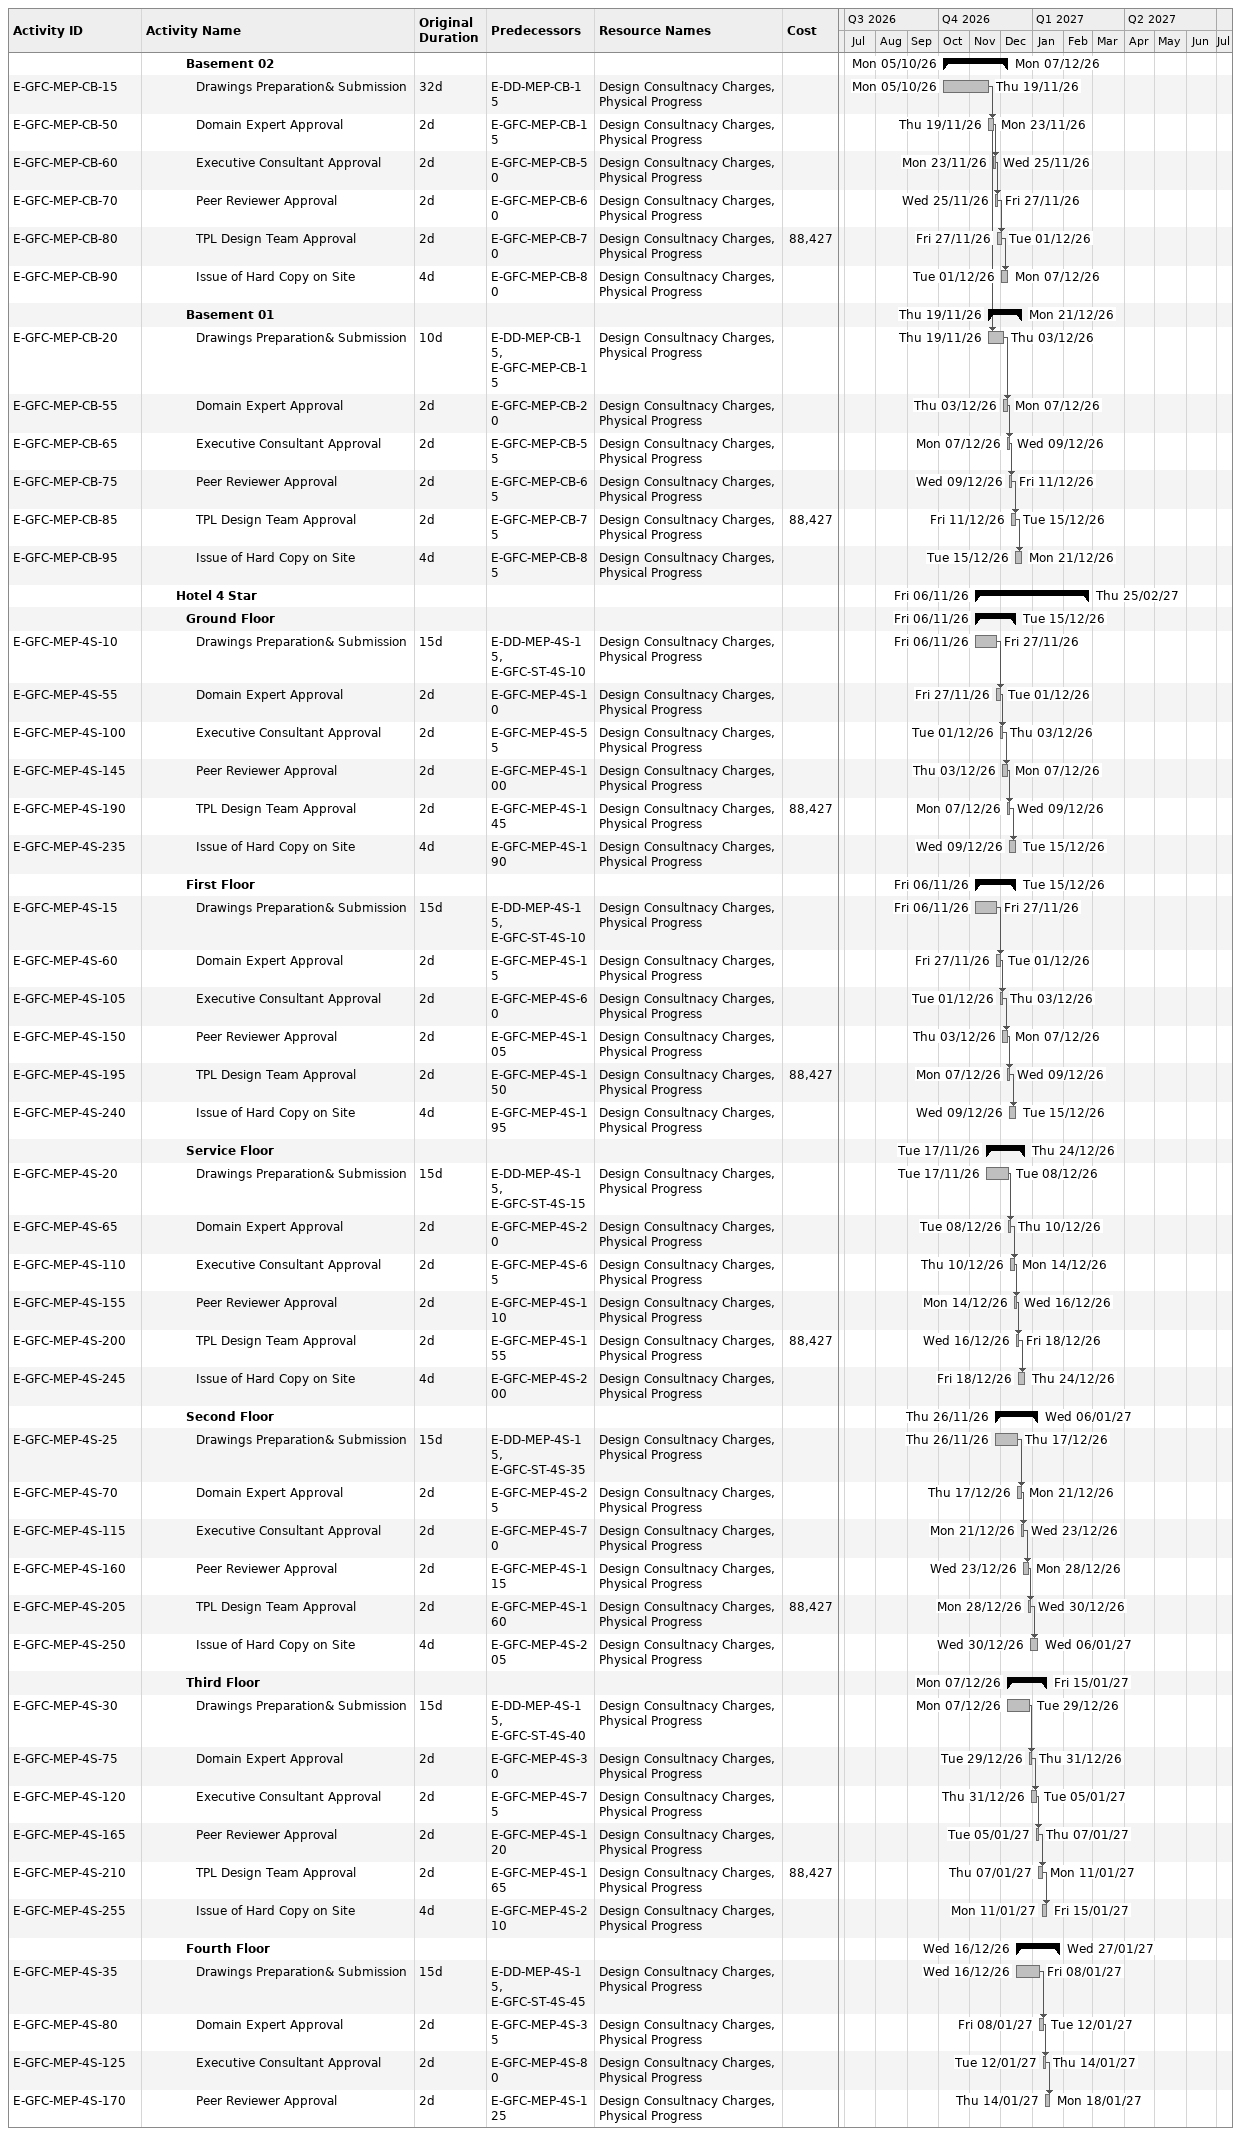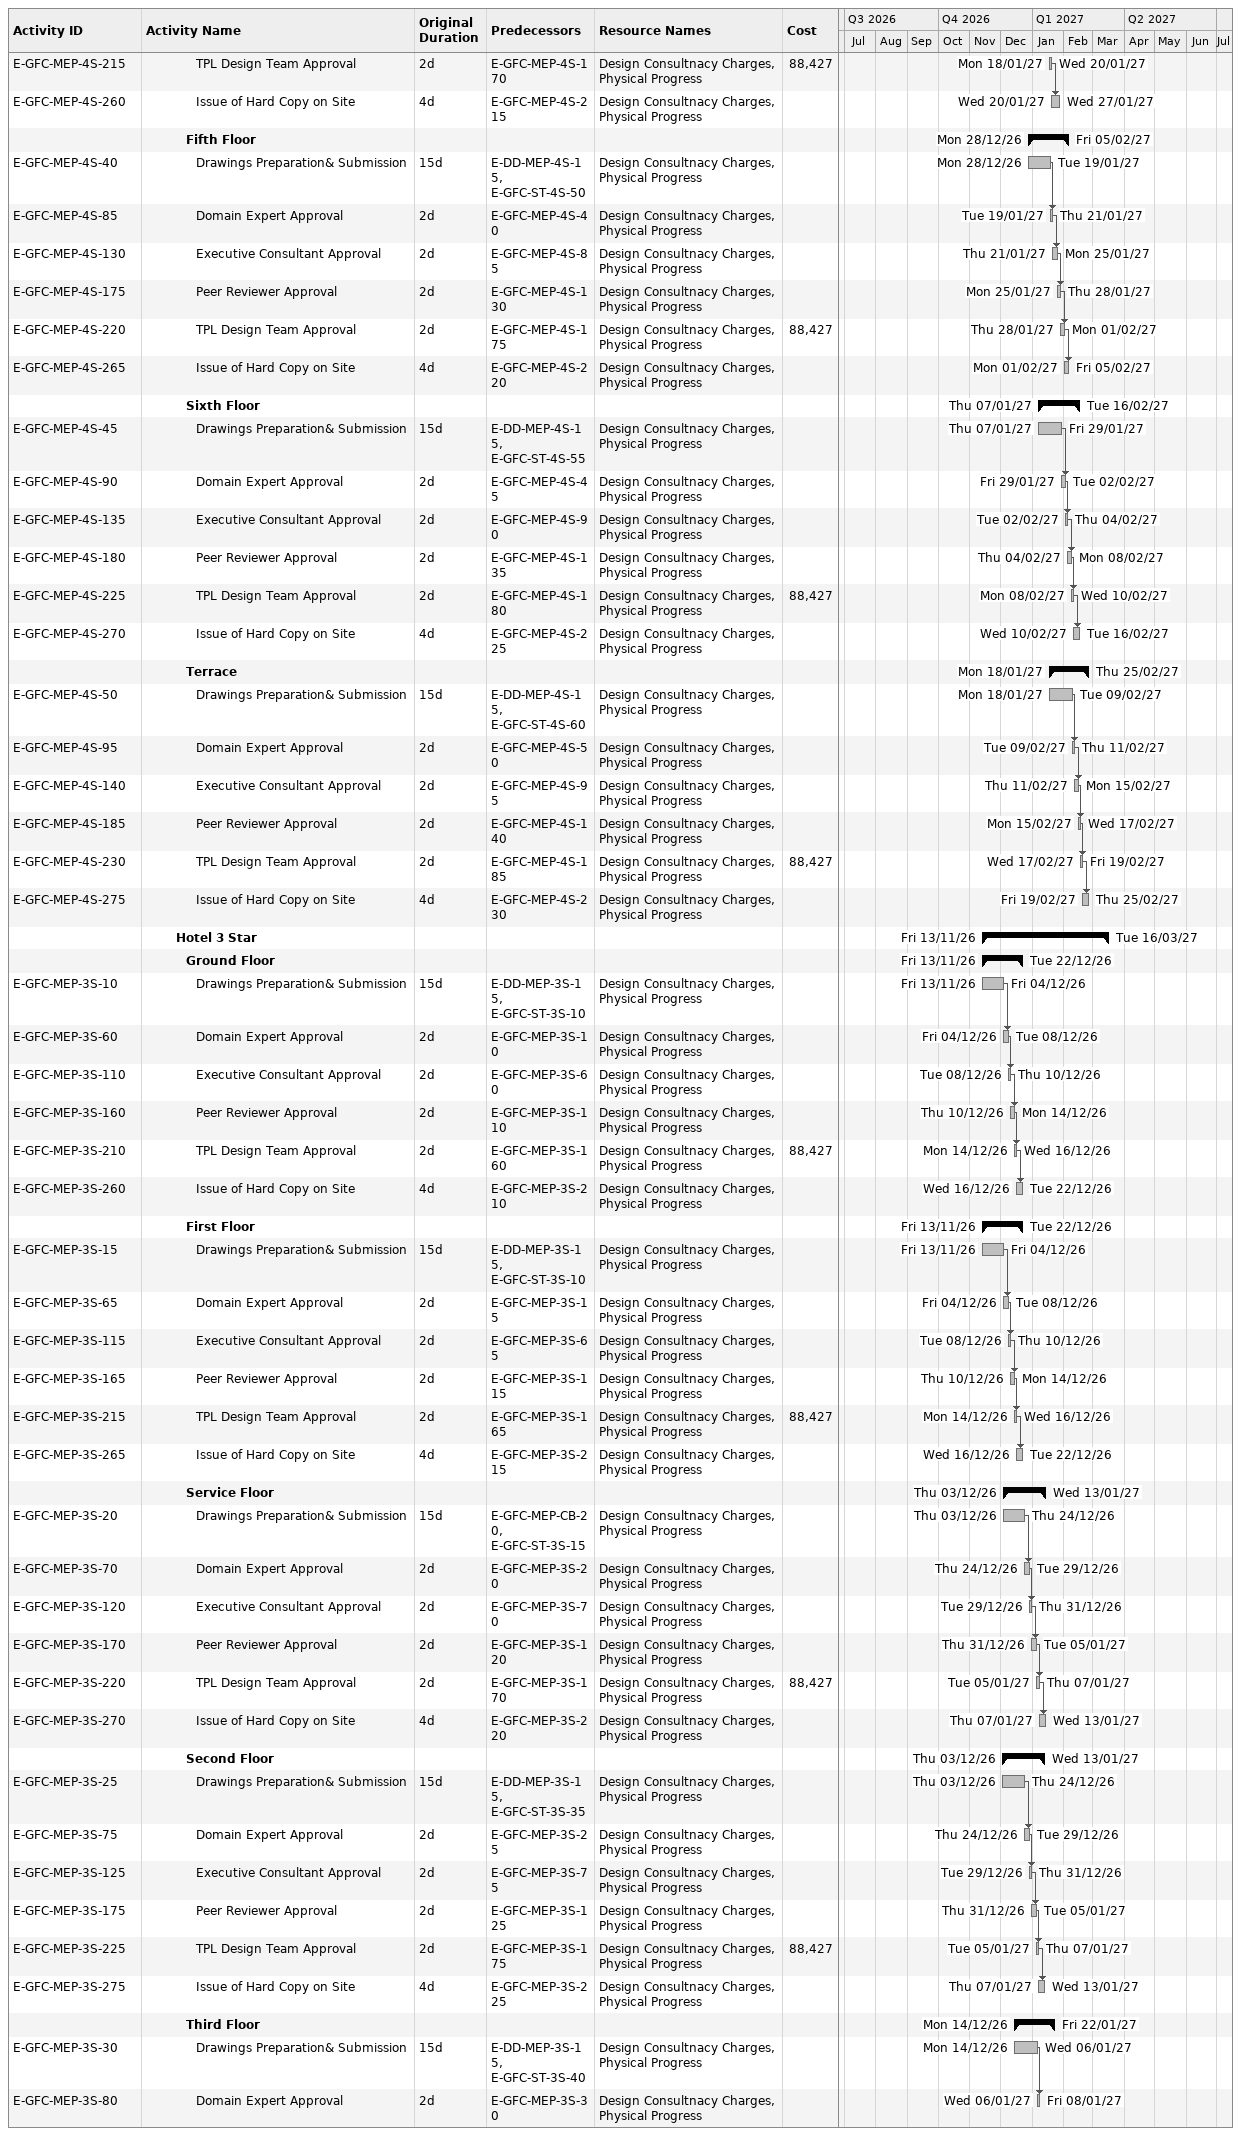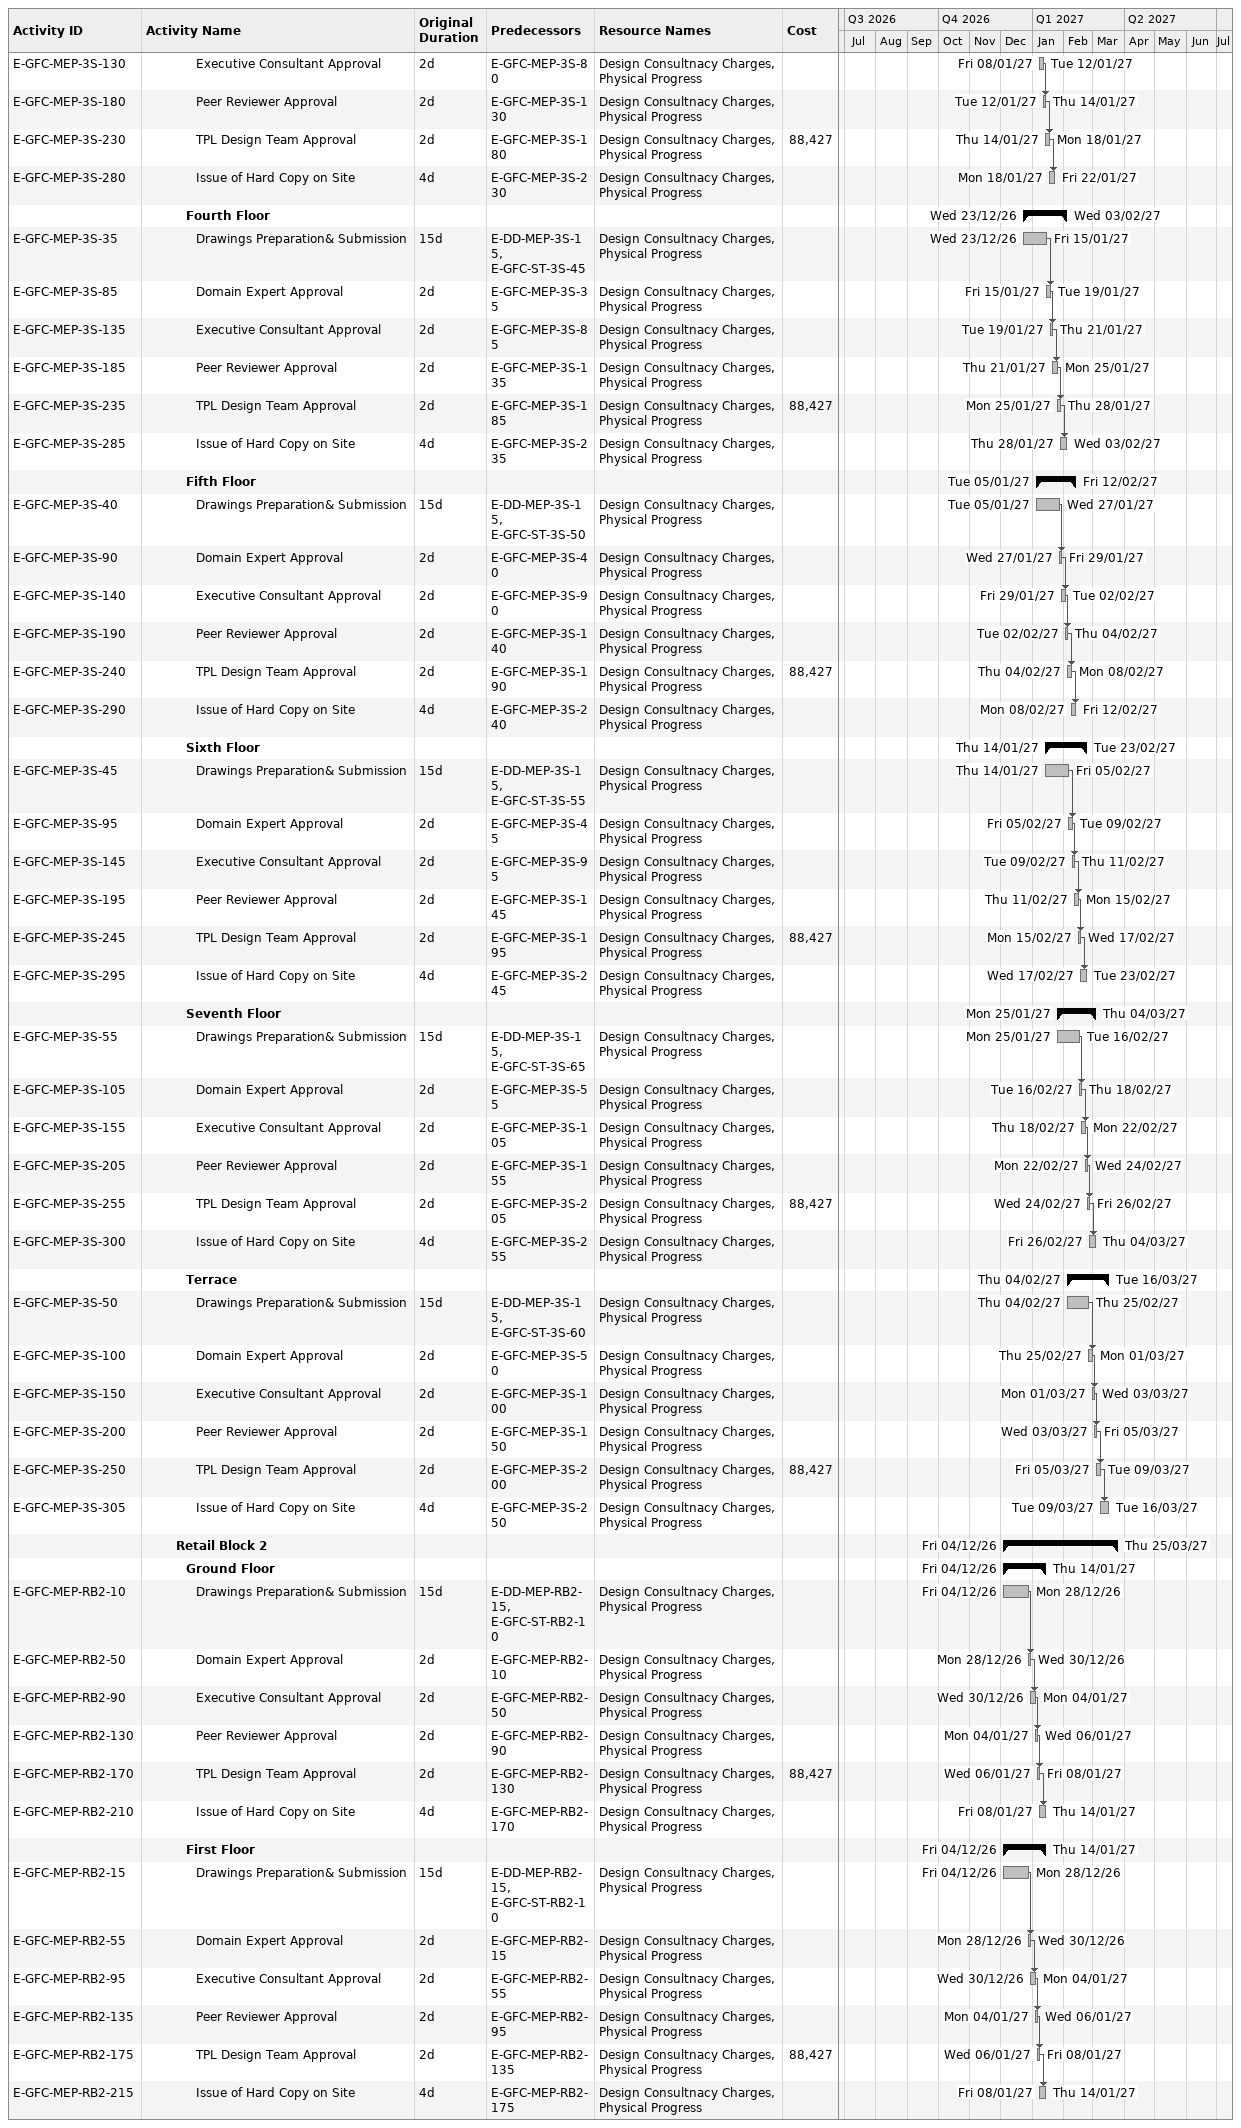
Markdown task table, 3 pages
| ID | Level | Task | Original duration | Start | Finish | Predecessors | Resources | Cost |
|---|---|---|---|---|---|---|---|---|
|  | 5 | **Basement 02** |  | 2026-10-05 | 2026-12-07 |  |  |  |
| E-GFC-MEP-CB-15 | 6 | Drawings Preparation& Submission | 32d | 2026-10-05 | 2026-11-19 | E-DD-MEP-CB-15 | Design Consultnacy Charges, Physical Progress |  |
| E-GFC-MEP-CB-50 | 6 | Domain Expert Approval | 2d | 2026-11-19 | 2026-11-23 | E-GFC-MEP-CB-15 | Design Consultnacy Charges, Physical Progress |  |
| E-GFC-MEP-CB-60 | 6 | Executive Consultant Approval | 2d | 2026-11-23 | 2026-11-25 | E-GFC-MEP-CB-50 | Design Consultnacy Charges, Physical Progress |  |
| E-GFC-MEP-CB-70 | 6 | Peer Reviewer Approval | 2d | 2026-11-25 | 2026-11-27 | E-GFC-MEP-CB-60 | Design Consultnacy Charges, Physical Progress |  |
| E-GFC-MEP-CB-80 | 6 | TPL Design Team Approval | 2d | 2026-11-27 | 2026-12-01 | E-GFC-MEP-CB-70 | Design Consultnacy Charges, Physical Progress | 88427 |
| E-GFC-MEP-CB-90 | 6 | Issue of Hard Copy on Site | 4d | 2026-12-01 | 2026-12-07 | E-GFC-MEP-CB-80 | Design Consultnacy Charges, Physical Progress |  |
|  | 5 | **Basement 01** |  | 2026-11-19 | 2026-12-21 |  |  |  |
| E-GFC-MEP-CB-20 | 6 | Drawings Preparation& Submission | 10d | 2026-11-19 | 2026-12-03 | E-DD-MEP-CB-15, E-GFC-MEP-CB-15 | Design Consultnacy Charges, Physical Progress |  |
| E-GFC-MEP-CB-55 | 6 | Domain Expert Approval | 2d | 2026-12-03 | 2026-12-07 | E-GFC-MEP-CB-20 | Design Consultnacy Charges, Physical Progress |  |
| E-GFC-MEP-CB-65 | 6 | Executive Consultant Approval | 2d | 2026-12-07 | 2026-12-09 | E-GFC-MEP-CB-55 | Design Consultnacy Charges, Physical Progress |  |
| E-GFC-MEP-CB-75 | 6 | Peer Reviewer Approval | 2d | 2026-12-09 | 2026-12-11 | E-GFC-MEP-CB-65 | Design Consultnacy Charges, Physical Progress |  |
| E-GFC-MEP-CB-85 | 6 | TPL Design Team Approval | 2d | 2026-12-11 | 2026-12-15 | E-GFC-MEP-CB-75 | Design Consultnacy Charges, Physical Progress | 88427 |
| E-GFC-MEP-CB-95 | 6 | Issue of Hard Copy on Site | 4d | 2026-12-15 | 2026-12-21 | E-GFC-MEP-CB-85 | Design Consultnacy Charges, Physical Progress |  |
|  | 4 | **Hotel 4 Star** |  | 2026-11-06 | 2027-02-25 |  |  |  |
|  | 5 | **Ground Floor** |  | 2026-11-06 | 2026-12-15 |  |  |  |
| E-GFC-MEP-4S-10 | 6 | Drawings Preparation& Submission | 15d | 2026-11-06 | 2026-11-27 | E-DD-MEP-4S-15, E-GFC-ST-4S-10 | Design Consultnacy Charges, Physical Progress |  |
| E-GFC-MEP-4S-55 | 6 | Domain Expert Approval | 2d | 2026-11-27 | 2026-12-01 | E-GFC-MEP-4S-10 | Design Consultnacy Charges, Physical Progress |  |
| E-GFC-MEP-4S-100 | 6 | Executive Consultant Approval | 2d | 2026-12-01 | 2026-12-03 | E-GFC-MEP-4S-55 | Design Consultnacy Charges, Physical Progress |  |
| E-GFC-MEP-4S-145 | 6 | Peer Reviewer Approval | 2d | 2026-12-03 | 2026-12-07 | E-GFC-MEP-4S-100 | Design Consultnacy Charges, Physical Progress |  |
| E-GFC-MEP-4S-190 | 6 | TPL Design Team Approval | 2d | 2026-12-07 | 2026-12-09 | E-GFC-MEP-4S-145 | Design Consultnacy Charges, Physical Progress | 88427 |
| E-GFC-MEP-4S-235 | 6 | Issue of Hard Copy on Site | 4d | 2026-12-09 | 2026-12-15 | E-GFC-MEP-4S-190 | Design Consultnacy Charges, Physical Progress |  |
|  | 5 | **First Floor** |  | 2026-11-06 | 2026-12-15 |  |  |  |
| E-GFC-MEP-4S-15 | 6 | Drawings Preparation& Submission | 15d | 2026-11-06 | 2026-11-27 | E-DD-MEP-4S-15, E-GFC-ST-4S-10 | Design Consultnacy Charges, Physical Progress |  |
| E-GFC-MEP-4S-60 | 6 | Domain Expert Approval | 2d | 2026-11-27 | 2026-12-01 | E-GFC-MEP-4S-15 | Design Consultnacy Charges, Physical Progress |  |
| E-GFC-MEP-4S-105 | 6 | Executive Consultant Approval | 2d | 2026-12-01 | 2026-12-03 | E-GFC-MEP-4S-60 | Design Consultnacy Charges, Physical Progress |  |
| E-GFC-MEP-4S-150 | 6 | Peer Reviewer Approval | 2d | 2026-12-03 | 2026-12-07 | E-GFC-MEP-4S-105 | Design Consultnacy Charges, Physical Progress |  |
| E-GFC-MEP-4S-195 | 6 | TPL Design Team Approval | 2d | 2026-12-07 | 2026-12-09 | E-GFC-MEP-4S-150 | Design Consultnacy Charges, Physical Progress | 88427 |
| E-GFC-MEP-4S-240 | 6 | Issue of Hard Copy on Site | 4d | 2026-12-09 | 2026-12-15 | E-GFC-MEP-4S-195 | Design Consultnacy Charges, Physical Progress |  |
|  | 5 | **Service Floor** |  | 2026-11-17 | 2026-12-24 |  |  |  |
| E-GFC-MEP-4S-20 | 6 | Drawings Preparation& Submission | 15d | 2026-11-17 | 2026-12-08 | E-DD-MEP-4S-15, E-GFC-ST-4S-15 | Design Consultnacy Charges, Physical Progress |  |
| E-GFC-MEP-4S-65 | 6 | Domain Expert Approval | 2d | 2026-12-08 | 2026-12-10 | E-GFC-MEP-4S-20 | Design Consultnacy Charges, Physical Progress |  |
| E-GFC-MEP-4S-110 | 6 | Executive Consultant Approval | 2d | 2026-12-10 | 2026-12-14 | E-GFC-MEP-4S-65 | Design Consultnacy Charges, Physical Progress |  |
| E-GFC-MEP-4S-155 | 6 | Peer Reviewer Approval | 2d | 2026-12-14 | 2026-12-16 | E-GFC-MEP-4S-110 | Design Consultnacy Charges, Physical Progress |  |
| E-GFC-MEP-4S-200 | 6 | TPL Design Team Approval | 2d | 2026-12-16 | 2026-12-18 | E-GFC-MEP-4S-155 | Design Consultnacy Charges, Physical Progress | 88427 |
| E-GFC-MEP-4S-245 | 6 | Issue of Hard Copy on Site | 4d | 2026-12-18 | 2026-12-24 | E-GFC-MEP-4S-200 | Design Consultnacy Charges, Physical Progress |  |
|  | 5 | **Second Floor** |  | 2026-11-26 | 2027-01-06 |  |  |  |
| E-GFC-MEP-4S-25 | 6 | Drawings Preparation& Submission | 15d | 2026-11-26 | 2026-12-17 | E-DD-MEP-4S-15, E-GFC-ST-4S-35 | Design Consultnacy Charges, Physical Progress |  |
| E-GFC-MEP-4S-70 | 6 | Domain Expert Approval | 2d | 2026-12-17 | 2026-12-21 | E-GFC-MEP-4S-25 | Design Consultnacy Charges, Physical Progress |  |
| E-GFC-MEP-4S-115 | 6 | Executive Consultant Approval | 2d | 2026-12-21 | 2026-12-23 | E-GFC-MEP-4S-70 | Design Consultnacy Charges, Physical Progress |  |
| E-GFC-MEP-4S-160 | 6 | Peer Reviewer Approval | 2d | 2026-12-23 | 2026-12-28 | E-GFC-MEP-4S-115 | Design Consultnacy Charges, Physical Progress |  |
| E-GFC-MEP-4S-205 | 6 | TPL Design Team Approval | 2d | 2026-12-28 | 2026-12-30 | E-GFC-MEP-4S-160 | Design Consultnacy Charges, Physical Progress | 88427 |
| E-GFC-MEP-4S-250 | 6 | Issue of Hard Copy on Site | 4d | 2026-12-30 | 2027-01-06 | E-GFC-MEP-4S-205 | Design Consultnacy Charges, Physical Progress |  |
|  | 5 | **Third Floor** |  | 2026-12-07 | 2027-01-15 |  |  |  |
| E-GFC-MEP-4S-30 | 6 | Drawings Preparation& Submission | 15d | 2026-12-07 | 2026-12-29 | E-DD-MEP-4S-15, E-GFC-ST-4S-40 | Design Consultnacy Charges, Physical Progress |  |
| E-GFC-MEP-4S-75 | 6 | Domain Expert Approval | 2d | 2026-12-29 | 2026-12-31 | E-GFC-MEP-4S-30 | Design Consultnacy Charges, Physical Progress |  |
| E-GFC-MEP-4S-120 | 6 | Executive Consultant Approval | 2d | 2026-12-31 | 2027-01-05 | E-GFC-MEP-4S-75 | Design Consultnacy Charges, Physical Progress |  |
| E-GFC-MEP-4S-165 | 6 | Peer Reviewer Approval | 2d | 2027-01-05 | 2027-01-07 | E-GFC-MEP-4S-120 | Design Consultnacy Charges, Physical Progress |  |
| E-GFC-MEP-4S-210 | 6 | TPL Design Team Approval | 2d | 2027-01-07 | 2027-01-11 | E-GFC-MEP-4S-165 | Design Consultnacy Charges, Physical Progress | 88427 |
| E-GFC-MEP-4S-255 | 6 | Issue of Hard Copy on Site | 4d | 2027-01-11 | 2027-01-15 | E-GFC-MEP-4S-210 | Design Consultnacy Charges, Physical Progress |  |
|  | 5 | **Fourth Floor** |  | 2026-12-16 | 2027-01-27 |  |  |  |
| E-GFC-MEP-4S-35 | 6 | Drawings Preparation& Submission | 15d | 2026-12-16 | 2027-01-08 | E-DD-MEP-4S-15, E-GFC-ST-4S-45 | Design Consultnacy Charges, Physical Progress |  |
| E-GFC-MEP-4S-80 | 6 | Domain Expert Approval | 2d | 2027-01-08 | 2027-01-12 | E-GFC-MEP-4S-35 | Design Consultnacy Charges, Physical Progress |  |
| E-GFC-MEP-4S-125 | 6 | Executive Consultant Approval | 2d | 2027-01-12 | 2027-01-14 | E-GFC-MEP-4S-80 | Design Consultnacy Charges, Physical Progress |  |
| E-GFC-MEP-4S-170 | 6 | Peer Reviewer Approval | 2d | 2027-01-14 | 2027-01-18 | E-GFC-MEP-4S-125 | Design Consultnacy Charges, Physical Progress |  |
| E-GFC-MEP-4S-215 | 6 | TPL Design Team Approval | 2d | 2027-01-18 | 2027-01-20 | E-GFC-MEP-4S-170 | Design Consultnacy Charges, Physical Progress | 88427 |
| E-GFC-MEP-4S-260 | 6 | Issue of Hard Copy on Site | 4d | 2027-01-20 | 2027-01-27 | E-GFC-MEP-4S-215 | Design Consultnacy Charges, Physical Progress |  |
|  | 5 | **Fifth Floor** |  | 2026-12-28 | 2027-02-05 |  |  |  |
| E-GFC-MEP-4S-40 | 6 | Drawings Preparation& Submission | 15d | 2026-12-28 | 2027-01-19 | E-DD-MEP-4S-15, E-GFC-ST-4S-50 | Design Consultnacy Charges, Physical Progress |  |
| E-GFC-MEP-4S-85 | 6 | Domain Expert Approval | 2d | 2027-01-19 | 2027-01-21 | E-GFC-MEP-4S-40 | Design Consultnacy Charges, Physical Progress |  |
| E-GFC-MEP-4S-130 | 6 | Executive Consultant Approval | 2d | 2027-01-21 | 2027-01-25 | E-GFC-MEP-4S-85 | Design Consultnacy Charges, Physical Progress |  |
| E-GFC-MEP-4S-175 | 6 | Peer Reviewer Approval | 2d | 2027-01-25 | 2027-01-28 | E-GFC-MEP-4S-130 | Design Consultnacy Charges, Physical Progress |  |
| E-GFC-MEP-4S-220 | 6 | TPL Design Team Approval | 2d | 2027-01-28 | 2027-02-01 | E-GFC-MEP-4S-175 | Design Consultnacy Charges, Physical Progress | 88427 |
| E-GFC-MEP-4S-265 | 6 | Issue of Hard Copy on Site | 4d | 2027-02-01 | 2027-02-05 | E-GFC-MEP-4S-220 | Design Consultnacy Charges, Physical Progress |  |
|  | 5 | **Sixth Floor** |  | 2027-01-07 | 2027-02-16 |  |  |  |
| E-GFC-MEP-4S-45 | 6 | Drawings Preparation& Submission | 15d | 2027-01-07 | 2027-01-29 | E-DD-MEP-4S-15, E-GFC-ST-4S-55 | Design Consultnacy Charges, Physical Progress |  |
| E-GFC-MEP-4S-90 | 6 | Domain Expert Approval | 2d | 2027-01-29 | 2027-02-02 | E-GFC-MEP-4S-45 | Design Consultnacy Charges, Physical Progress |  |
| E-GFC-MEP-4S-135 | 6 | Executive Consultant Approval | 2d | 2027-02-02 | 2027-02-04 | E-GFC-MEP-4S-90 | Design Consultnacy Charges, Physical Progress |  |
| E-GFC-MEP-4S-180 | 6 | Peer Reviewer Approval | 2d | 2027-02-04 | 2027-02-08 | E-GFC-MEP-4S-135 | Design Consultnacy Charges, Physical Progress |  |
| E-GFC-MEP-4S-225 | 6 | TPL Design Team Approval | 2d | 2027-02-08 | 2027-02-10 | E-GFC-MEP-4S-180 | Design Consultnacy Charges, Physical Progress | 88427 |
| E-GFC-MEP-4S-270 | 6 | Issue of Hard Copy on Site | 4d | 2027-02-10 | 2027-02-16 | E-GFC-MEP-4S-225 | Design Consultnacy Charges, Physical Progress |  |
|  | 5 | **Terrace** |  | 2027-01-18 | 2027-02-25 |  |  |  |
| E-GFC-MEP-4S-50 | 6 | Drawings Preparation& Submission | 15d | 2027-01-18 | 2027-02-09 | E-DD-MEP-4S-15, E-GFC-ST-4S-60 | Design Consultnacy Charges, Physical Progress |  |
| E-GFC-MEP-4S-95 | 6 | Domain Expert Approval | 2d | 2027-02-09 | 2027-02-11 | E-GFC-MEP-4S-50 | Design Consultnacy Charges, Physical Progress |  |
| E-GFC-MEP-4S-140 | 6 | Executive Consultant Approval | 2d | 2027-02-11 | 2027-02-15 | E-GFC-MEP-4S-95 | Design Consultnacy Charges, Physical Progress |  |
| E-GFC-MEP-4S-185 | 6 | Peer Reviewer Approval | 2d | 2027-02-15 | 2027-02-17 | E-GFC-MEP-4S-140 | Design Consultnacy Charges, Physical Progress |  |
| E-GFC-MEP-4S-230 | 6 | TPL Design Team Approval | 2d | 2027-02-17 | 2027-02-19 | E-GFC-MEP-4S-185 | Design Consultnacy Charges, Physical Progress | 88427 |
| E-GFC-MEP-4S-275 | 6 | Issue of Hard Copy on Site | 4d | 2027-02-19 | 2027-02-25 | E-GFC-MEP-4S-230 | Design Consultnacy Charges, Physical Progress |  |
|  | 4 | **Hotel 3 Star** |  | 2026-11-13 | 2027-03-16 |  |  |  |
|  | 5 | **Ground Floor** |  | 2026-11-13 | 2026-12-22 |  |  |  |
| E-GFC-MEP-3S-10 | 6 | Drawings Preparation& Submission | 15d | 2026-11-13 | 2026-12-04 | E-DD-MEP-3S-15, E-GFC-ST-3S-10 | Design Consultnacy Charges, Physical Progress |  |
| E-GFC-MEP-3S-60 | 6 | Domain Expert Approval | 2d | 2026-12-04 | 2026-12-08 | E-GFC-MEP-3S-10 | Design Consultnacy Charges, Physical Progress |  |
| E-GFC-MEP-3S-110 | 6 | Executive Consultant Approval | 2d | 2026-12-08 | 2026-12-10 | E-GFC-MEP-3S-60 | Design Consultnacy Charges, Physical Progress |  |
| E-GFC-MEP-3S-160 | 6 | Peer Reviewer Approval | 2d | 2026-12-10 | 2026-12-14 | E-GFC-MEP-3S-110 | Design Consultnacy Charges, Physical Progress |  |
| E-GFC-MEP-3S-210 | 6 | TPL Design Team Approval | 2d | 2026-12-14 | 2026-12-16 | E-GFC-MEP-3S-160 | Design Consultnacy Charges, Physical Progress | 88427 |
| E-GFC-MEP-3S-260 | 6 | Issue of Hard Copy on Site | 4d | 2026-12-16 | 2026-12-22 | E-GFC-MEP-3S-210 | Design Consultnacy Charges, Physical Progress |  |
|  | 5 | **First Floor** |  | 2026-11-13 | 2026-12-22 |  |  |  |
| E-GFC-MEP-3S-15 | 6 | Drawings Preparation& Submission | 15d | 2026-11-13 | 2026-12-04 | E-DD-MEP-3S-15, E-GFC-ST-3S-10 | Design Consultnacy Charges, Physical Progress |  |
| E-GFC-MEP-3S-65 | 6 | Domain Expert Approval | 2d | 2026-12-04 | 2026-12-08 | E-GFC-MEP-3S-15 | Design Consultnacy Charges, Physical Progress |  |
| E-GFC-MEP-3S-115 | 6 | Executive Consultant Approval | 2d | 2026-12-08 | 2026-12-10 | E-GFC-MEP-3S-65 | Design Consultnacy Charges, Physical Progress |  |
| E-GFC-MEP-3S-165 | 6 | Peer Reviewer Approval | 2d | 2026-12-10 | 2026-12-14 | E-GFC-MEP-3S-115 | Design Consultnacy Charges, Physical Progress |  |
| E-GFC-MEP-3S-215 | 6 | TPL Design Team Approval | 2d | 2026-12-14 | 2026-12-16 | E-GFC-MEP-3S-165 | Design Consultnacy Charges, Physical Progress | 88427 |
| E-GFC-MEP-3S-265 | 6 | Issue of Hard Copy on Site | 4d | 2026-12-16 | 2026-12-22 | E-GFC-MEP-3S-215 | Design Consultnacy Charges, Physical Progress |  |
|  | 5 | **Service Floor** |  | 2026-12-03 | 2027-01-13 |  |  |  |
| E-GFC-MEP-3S-20 | 6 | Drawings Preparation& Submission | 15d | 2026-12-03 | 2026-12-24 | E-GFC-MEP-CB-20, E-GFC-ST-3S-15 | Design Consultnacy Charges, Physical Progress |  |
| E-GFC-MEP-3S-70 | 6 | Domain Expert Approval | 2d | 2026-12-24 | 2026-12-29 | E-GFC-MEP-3S-20 | Design Consultnacy Charges, Physical Progress |  |
| E-GFC-MEP-3S-120 | 6 | Executive Consultant Approval | 2d | 2026-12-29 | 2026-12-31 | E-GFC-MEP-3S-70 | Design Consultnacy Charges, Physical Progress |  |
| E-GFC-MEP-3S-170 | 6 | Peer Reviewer Approval | 2d | 2026-12-31 | 2027-01-05 | E-GFC-MEP-3S-120 | Design Consultnacy Charges, Physical Progress |  |
| E-GFC-MEP-3S-220 | 6 | TPL Design Team Approval | 2d | 2027-01-05 | 2027-01-07 | E-GFC-MEP-3S-170 | Design Consultnacy Charges, Physical Progress | 88427 |
| E-GFC-MEP-3S-270 | 6 | Issue of Hard Copy on Site | 4d | 2027-01-07 | 2027-01-13 | E-GFC-MEP-3S-220 | Design Consultnacy Charges, Physical Progress |  |
|  | 5 | **Second Floor** |  | 2026-12-03 | 2027-01-13 |  |  |  |
| E-GFC-MEP-3S-25 | 6 | Drawings Preparation& Submission | 15d | 2026-12-03 | 2026-12-24 | E-DD-MEP-3S-15, E-GFC-ST-3S-35 | Design Consultnacy Charges, Physical Progress |  |
| E-GFC-MEP-3S-75 | 6 | Domain Expert Approval | 2d | 2026-12-24 | 2026-12-29 | E-GFC-MEP-3S-25 | Design Consultnacy Charges, Physical Progress |  |
| E-GFC-MEP-3S-125 | 6 | Executive Consultant Approval | 2d | 2026-12-29 | 2026-12-31 | E-GFC-MEP-3S-75 | Design Consultnacy Charges, Physical Progress |  |
| E-GFC-MEP-3S-175 | 6 | Peer Reviewer Approval | 2d | 2026-12-31 | 2027-01-05 | E-GFC-MEP-3S-125 | Design Consultnacy Charges, Physical Progress |  |
| E-GFC-MEP-3S-225 | 6 | TPL Design Team Approval | 2d | 2027-01-05 | 2027-01-07 | E-GFC-MEP-3S-175 | Design Consultnacy Charges, Physical Progress | 88427 |
| E-GFC-MEP-3S-275 | 6 | Issue of Hard Copy on Site | 4d | 2027-01-07 | 2027-01-13 | E-GFC-MEP-3S-225 | Design Consultnacy Charges, Physical Progress |  |
|  | 5 | **Third Floor** |  | 2026-12-14 | 2027-01-22 |  |  |  |
| E-GFC-MEP-3S-30 | 6 | Drawings Preparation& Submission | 15d | 2026-12-14 | 2027-01-06 | E-DD-MEP-3S-15, E-GFC-ST-3S-40 | Design Consultnacy Charges, Physical Progress |  |
| E-GFC-MEP-3S-80 | 6 | Domain Expert Approval | 2d | 2027-01-06 | 2027-01-08 | E-GFC-MEP-3S-30 | Design Consultnacy Charges, Physical Progress |  |
| E-GFC-MEP-3S-130 | 6 | Executive Consultant Approval | 2d | 2027-01-08 | 2027-01-12 | E-GFC-MEP-3S-80 | Design Consultnacy Charges, Physical Progress |  |
| E-GFC-MEP-3S-180 | 6 | Peer Reviewer Approval | 2d | 2027-01-12 | 2027-01-14 | E-GFC-MEP-3S-130 | Design Consultnacy Charges, Physical Progress |  |
| E-GFC-MEP-3S-230 | 6 | TPL Design Team Approval | 2d | 2027-01-14 | 2027-01-18 | E-GFC-MEP-3S-180 | Design Consultnacy Charges, Physical Progress | 88427 |
| E-GFC-MEP-3S-280 | 6 | Issue of Hard Copy on Site | 4d | 2027-01-18 | 2027-01-22 | E-GFC-MEP-3S-230 | Design Consultnacy Charges, Physical Progress |  |
|  | 5 | **Fourth Floor** |  | 2026-12-23 | 2027-02-03 |  |  |  |
| E-GFC-MEP-3S-35 | 6 | Drawings Preparation& Submission | 15d | 2026-12-23 | 2027-01-15 | E-DD-MEP-3S-15, E-GFC-ST-3S-45 | Design Consultnacy Charges, Physical Progress |  |
| E-GFC-MEP-3S-85 | 6 | Domain Expert Approval | 2d | 2027-01-15 | 2027-01-19 | E-GFC-MEP-3S-35 | Design Consultnacy Charges, Physical Progress |  |
| E-GFC-MEP-3S-135 | 6 | Executive Consultant Approval | 2d | 2027-01-19 | 2027-01-21 | E-GFC-MEP-3S-85 | Design Consultnacy Charges, Physical Progress |  |
| E-GFC-MEP-3S-185 | 6 | Peer Reviewer Approval | 2d | 2027-01-21 | 2027-01-25 | E-GFC-MEP-3S-135 | Design Consultnacy Charges, Physical Progress |  |
| E-GFC-MEP-3S-235 | 6 | TPL Design Team Approval | 2d | 2027-01-25 | 2027-01-28 | E-GFC-MEP-3S-185 | Design Consultnacy Charges, Physical Progress | 88427 |
| E-GFC-MEP-3S-285 | 6 | Issue of Hard Copy on Site | 4d | 2027-01-28 | 2027-02-03 | E-GFC-MEP-3S-235 | Design Consultnacy Charges, Physical Progress |  |
|  | 5 | **Fifth Floor** |  | 2027-01-05 | 2027-02-12 |  |  |  |
| E-GFC-MEP-3S-40 | 6 | Drawings Preparation& Submission | 15d | 2027-01-05 | 2027-01-27 | E-DD-MEP-3S-15, E-GFC-ST-3S-50 | Design Consultnacy Charges, Physical Progress |  |
| E-GFC-MEP-3S-90 | 6 | Domain Expert Approval | 2d | 2027-01-27 | 2027-01-29 | E-GFC-MEP-3S-40 | Design Consultnacy Charges, Physical Progress |  |
| E-GFC-MEP-3S-140 | 6 | Executive Consultant Approval | 2d | 2027-01-29 | 2027-02-02 | E-GFC-MEP-3S-90 | Design Consultnacy Charges, Physical Progress |  |
| E-GFC-MEP-3S-190 | 6 | Peer Reviewer Approval | 2d | 2027-02-02 | 2027-02-04 | E-GFC-MEP-3S-140 | Design Consultnacy Charges, Physical Progress |  |
| E-GFC-MEP-3S-240 | 6 | TPL Design Team Approval | 2d | 2027-02-04 | 2027-02-08 | E-GFC-MEP-3S-190 | Design Consultnacy Charges, Physical Progress | 88427 |
| E-GFC-MEP-3S-290 | 6 | Issue of Hard Copy on Site | 4d | 2027-02-08 | 2027-02-12 | E-GFC-MEP-3S-240 | Design Consultnacy Charges, Physical Progress |  |
|  | 5 | **Sixth Floor** |  | 2027-01-14 | 2027-02-23 |  |  |  |
| E-GFC-MEP-3S-45 | 6 | Drawings Preparation& Submission | 15d | 2027-01-14 | 2027-02-05 | E-DD-MEP-3S-15, E-GFC-ST-3S-55 | Design Consultnacy Charges, Physical Progress |  |
| E-GFC-MEP-3S-95 | 6 | Domain Expert Approval | 2d | 2027-02-05 | 2027-02-09 | E-GFC-MEP-3S-45 | Design Consultnacy Charges, Physical Progress |  |
| E-GFC-MEP-3S-145 | 6 | Executive Consultant Approval | 2d | 2027-02-09 | 2027-02-11 | E-GFC-MEP-3S-95 | Design Consultnacy Charges, Physical Progress |  |
| E-GFC-MEP-3S-195 | 6 | Peer Reviewer Approval | 2d | 2027-02-11 | 2027-02-15 | E-GFC-MEP-3S-145 | Design Consultnacy Charges, Physical Progress |  |
| E-GFC-MEP-3S-245 | 6 | TPL Design Team Approval | 2d | 2027-02-15 | 2027-02-17 | E-GFC-MEP-3S-195 | Design Consultnacy Charges, Physical Progress | 88427 |
| E-GFC-MEP-3S-295 | 6 | Issue of Hard Copy on Site | 4d | 2027-02-17 | 2027-02-23 | E-GFC-MEP-3S-245 | Design Consultnacy Charges, Physical Progress |  |
|  | 5 | **Seventh Floor** |  | 2027-01-25 | 2027-03-04 |  |  |  |
| E-GFC-MEP-3S-55 | 6 | Drawings Preparation& Submission | 15d | 2027-01-25 | 2027-02-16 | E-DD-MEP-3S-15, E-GFC-ST-3S-65 | Design Consultnacy Charges, Physical Progress |  |
| E-GFC-MEP-3S-105 | 6 | Domain Expert Approval | 2d | 2027-02-16 | 2027-02-18 | E-GFC-MEP-3S-55 | Design Consultnacy Charges, Physical Progress |  |
| E-GFC-MEP-3S-155 | 6 | Executive Consultant Approval | 2d | 2027-02-18 | 2027-02-22 | E-GFC-MEP-3S-105 | Design Consultnacy Charges, Physical Progress |  |
| E-GFC-MEP-3S-205 | 6 | Peer Reviewer Approval | 2d | 2027-02-22 | 2027-02-24 | E-GFC-MEP-3S-155 | Design Consultnacy Charges, Physical Progress |  |
| E-GFC-MEP-3S-255 | 6 | TPL Design Team Approval | 2d | 2027-02-24 | 2027-02-26 | E-GFC-MEP-3S-205 | Design Consultnacy Charges, Physical Progress | 88427 |
| E-GFC-MEP-3S-300 | 6 | Issue of Hard Copy on Site | 4d | 2027-02-26 | 2027-03-04 | E-GFC-MEP-3S-255 | Design Consultnacy Charges, Physical Progress |  |
|  | 5 | **Terrace** |  | 2027-02-04 | 2027-03-16 |  |  |  |
| E-GFC-MEP-3S-50 | 6 | Drawings Preparation& Submission | 15d | 2027-02-04 | 2027-02-25 | E-DD-MEP-3S-15, E-GFC-ST-3S-60 | Design Consultnacy Charges, Physical Progress |  |
| E-GFC-MEP-3S-100 | 6 | Domain Expert Approval | 2d | 2027-02-25 | 2027-03-01 | E-GFC-MEP-3S-50 | Design Consultnacy Charges, Physical Progress |  |
| E-GFC-MEP-3S-150 | 6 | Executive Consultant Approval | 2d | 2027-03-01 | 2027-03-03 | E-GFC-MEP-3S-100 | Design Consultnacy Charges, Physical Progress |  |
| E-GFC-MEP-3S-200 | 6 | Peer Reviewer Approval | 2d | 2027-03-03 | 2027-03-05 | E-GFC-MEP-3S-150 | Design Consultnacy Charges, Physical Progress |  |
| E-GFC-MEP-3S-250 | 6 | TPL Design Team Approval | 2d | 2027-03-05 | 2027-03-09 | E-GFC-MEP-3S-200 | Design Consultnacy Charges, Physical Progress | 88427 |
| E-GFC-MEP-3S-305 | 6 | Issue of Hard Copy on Site | 4d | 2027-03-09 | 2027-03-16 | E-GFC-MEP-3S-250 | Design Consultnacy Charges, Physical Progress |  |
|  | 4 | **Retail Block 2** |  | 2026-12-04 | 2027-03-25 |  |  |  |
|  | 5 | **Ground Floor** |  | 2026-12-04 | 2027-01-14 |  |  |  |
| E-GFC-MEP-RB2-10 | 6 | Drawings Preparation& Submission | 15d | 2026-12-04 | 2026-12-28 | E-DD-MEP-RB2-15, E-GFC-ST-RB2-10 | Design Consultnacy Charges, Physical Progress |  |
| E-GFC-MEP-RB2-50 | 6 | Domain Expert Approval | 2d | 2026-12-28 | 2026-12-30 | E-GFC-MEP-RB2-10 | Design Consultnacy Charges, Physical Progress |  |
| E-GFC-MEP-RB2-90 | 6 | Executive Consultant Approval | 2d | 2026-12-30 | 2027-01-04 | E-GFC-MEP-RB2-50 | Design Consultnacy Charges, Physical Progress |  |
| E-GFC-MEP-RB2-130 | 6 | Peer Reviewer Approval | 2d | 2027-01-04 | 2027-01-06 | E-GFC-MEP-RB2-90 | Design Consultnacy Charges, Physical Progress |  |
| E-GFC-MEP-RB2-170 | 6 | TPL Design Team Approval | 2d | 2027-01-06 | 2027-01-08 | E-GFC-MEP-RB2-130 | Design Consultnacy Charges, Physical Progress | 88427 |
| E-GFC-MEP-RB2-210 | 6 | Issue of Hard Copy on Site | 4d | 2027-01-08 | 2027-01-14 | E-GFC-MEP-RB2-170 | Design Consultnacy Charges, Physical Progress |  |
|  | 5 | **First Floor** |  | 2026-12-04 | 2027-01-14 |  |  |  |
| E-GFC-MEP-RB2-15 | 6 | Drawings Preparation& Submission | 15d | 2026-12-04 | 2026-12-28 | E-DD-MEP-RB2-15, E-GFC-ST-RB2-10 | Design Consultnacy Charges, Physical Progress |  |
| E-GFC-MEP-RB2-55 | 6 | Domain Expert Approval | 2d | 2026-12-28 | 2026-12-30 | E-GFC-MEP-RB2-15 | Design Consultnacy Charges, Physical Progress |  |
| E-GFC-MEP-RB2-95 | 6 | Executive Consultant Approval | 2d | 2026-12-30 | 2027-01-04 | E-GFC-MEP-RB2-55 | Design Consultnacy Charges, Physical Progress |  |
| E-GFC-MEP-RB2-135 | 6 | Peer Reviewer Approval | 2d | 2027-01-04 | 2027-01-06 | E-GFC-MEP-RB2-95 | Design Consultnacy Charges, Physical Progress |  |
| E-GFC-MEP-RB2-175 | 6 | TPL Design Team Approval | 2d | 2027-01-06 | 2027-01-08 | E-GFC-MEP-RB2-135 | Design Consultnacy Charges, Physical Progress | 88427 |
| E-GFC-MEP-RB2-215 | 6 | Issue of Hard Copy on Site | 4d | 2027-01-08 | 2027-01-14 | E-GFC-MEP-RB2-175 | Design Consultnacy Charges, Physical Progress |  |
